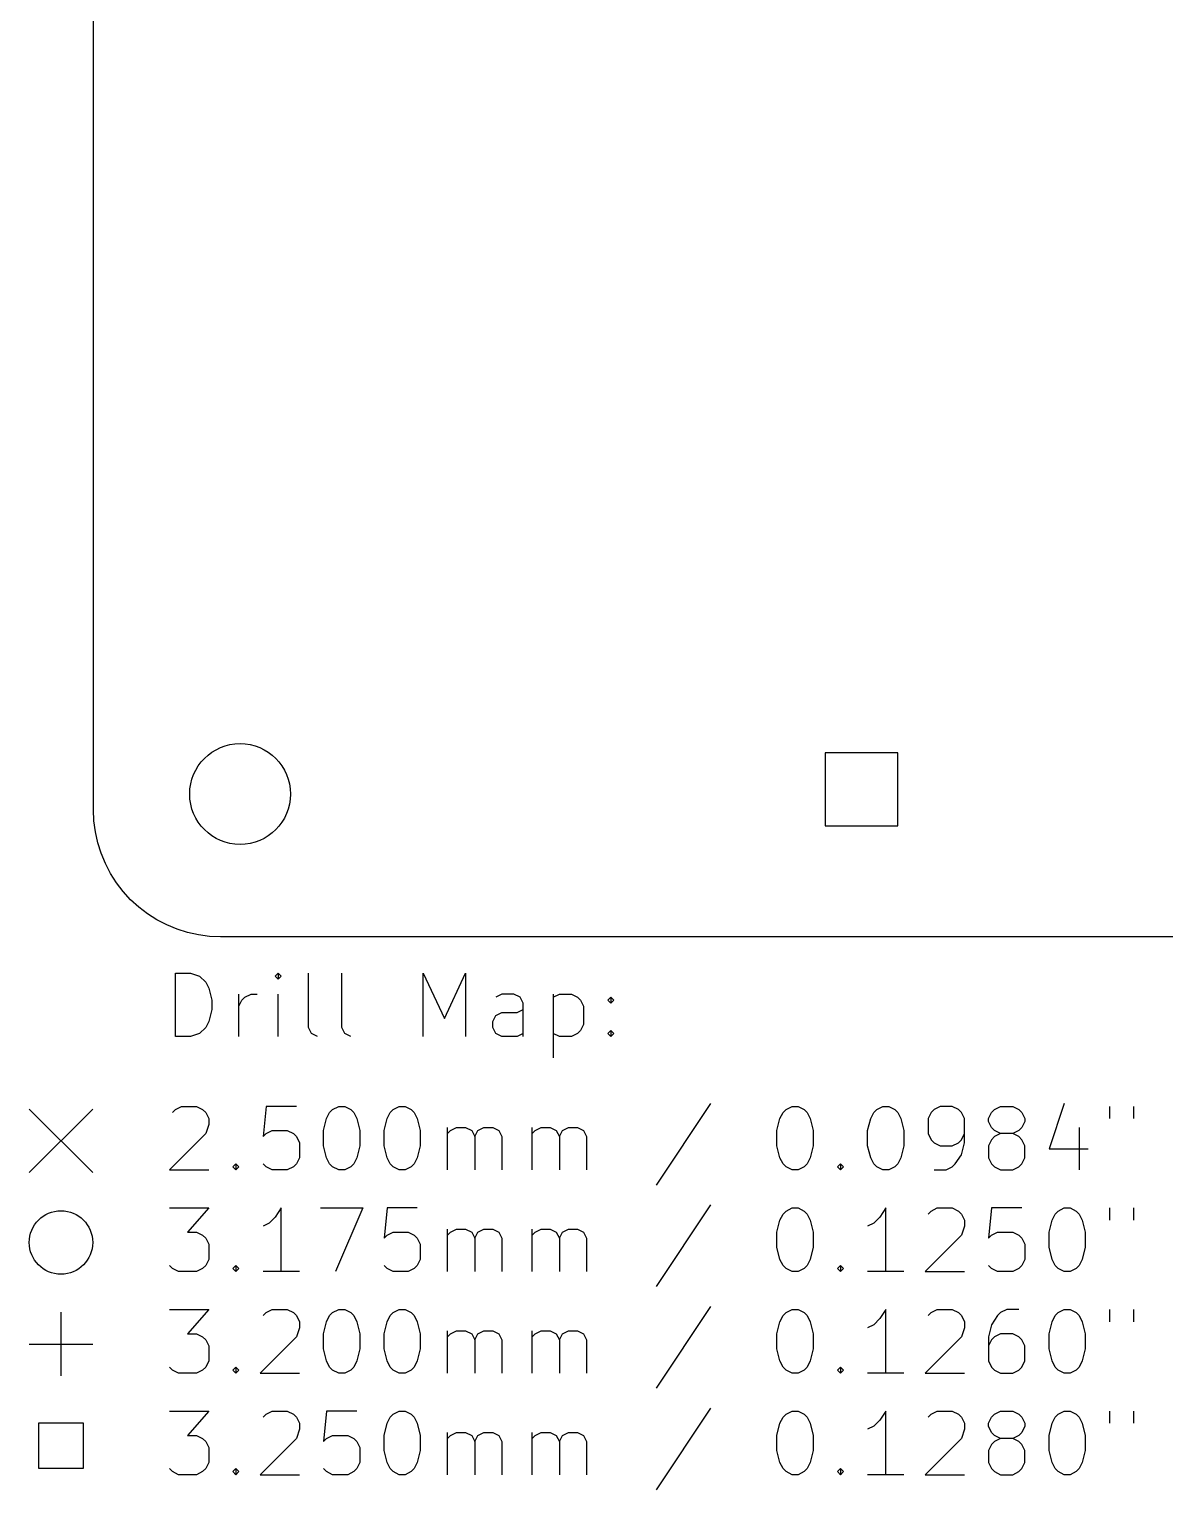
# Model space of a CAD drawing. Header units: millimetres. Extents: x -7 to 136, y -22 to 70.
# Drawn here: x -6.64 to 29.14, y -21.92 to 24.09 of the extents above; entities that cross this region are included whole.
import ezdxf

# ---------------------------------------------------------------- set-up
doc = ezdxf.new("R2010")
doc.units = ezdxf.units.MM
doc.layers.add('BLACK', color=250, linetype='CONTINUOUS')

msp = doc.modelspace()

# ---------------------------------------------------------------- linework, layer by layer
at = {"layer": 'BLACK', "linetype": 'CONTINUOUS'}
for p, q in [((-4.619139, -0.5), (-4.619139, 66.384186)), ((20.72906, 1.29906), (18.43094, 1.29906)), ((18.43094, 1.29906), (18.43094, -0.99906)), ((20.72906, -0.99906), (20.72906, 1.29906)), ((-4.6191, -0.5), (-4.619139, -0.5)), ((-4.603879, -0.848623), (-4.6191, -0.5)), ((-4.558331, -1.194593), (-4.603879, -0.848623)), ((-4.482803, -1.535276), (-4.558331, -1.194593)), ((18.43094, -0.99906), (20.72906, -0.99906)), ((-4.37787, -1.868081), (-4.482803, -1.535276)), ((-4.244331, -2.190473), (-4.37787, -1.868081)), ((-4.083202, -2.5), (-4.244331, -2.190473)), ((-3.895708, -2.794306), (-4.083202, -2.5)), ((-3.683278, -3.07115), (-3.895708, -2.794306)), ((-3.447527, -3.328427), (-3.683278, -3.07115)), ((-3.19025, -3.564178), (-3.447527, -3.328427)), ((-2.913406, -3.776608), (-3.19025, -3.564178)), ((-2.6191, -3.964102), (-2.913406, -3.776608)), ((-2.309573, -4.125231), (-2.6191, -3.964102)), ((-1.987181, -4.25877), (-2.309573, -4.125231)), ((-1.654376, -4.363703), (-1.987181, -4.25877)), ((-1.313693, -4.439231), (-1.654376, -4.363703)), ((-0.967723, -4.484779), (-1.313693, -4.439231)), ((-0.619139, -4.5), (-0.967723, -4.484779)), ((132.1, -4.5), (-0.619139, -4.5)), ((-2.036371, -7.639838), (-2.036371, -5.639838)), ((-2.036371, -5.639838), (-1.560181, -5.639838)), ((-1.560181, -5.639838), (-1.274466, -5.735076)), ((-1.274466, -5.735076), (-1.08399, -5.925552)), ((-1.08399, -5.925552), (-0.988752, -6.116028)), ((1.201724, -5.639838), (1.106486, -5.735076)), ((1.106486, -5.735076), (1.201724, -5.830314)), ((1.296962, -5.735076), (1.201724, -5.639838)), ((1.201724, -5.639838), (1.201724, -5.830314)), ((1.201724, -5.830314), (1.296962, -5.735076)), ((2.154105, -7.354123), (2.154105, -5.639838)), ((3.201724, -7.354123), (3.201724, -5.639838)), ((5.773153, -7.639838), (5.773153, -5.639838)), ((5.773153, -5.639838), (6.43982, -7.068409)), ((6.43982, -7.068409), (7.106486, -5.639838)), ((7.106486, -5.639838), (7.106486, -7.639838)), ((-0.988752, -6.116028), (-0.893514, -6.49698)), ((-0.036371, -7.639838), (-0.036371, -6.306504)), ((0.058867, -6.49698), (0.154105, -6.401742)), ((0.154105, -6.401742), (0.344581, -6.306504)), ((0.344581, -6.306504), (0.535058, -6.306504)), ((1.201724, -7.639838), (1.201724, -6.306504)), ((8.249343, -6.306504), (8.058867, -6.401742)), ((8.630296, -6.306504), (8.249343, -6.306504)), ((8.820772, -6.401742), (8.630296, -6.306504)), ((8.91601, -6.592219), (8.820772, -6.401742)), ((9.868391, -6.306504), (9.868391, -8.306504)), ((9.868391, -6.401742), (10.058867, -6.306504)), ((10.058867, -6.306504), (10.43982, -6.306504)), ((10.43982, -6.306504), (10.630296, -6.401742)), ((10.630296, -6.401742), (10.725534, -6.49698)), ((11.582677, -6.49698), (11.677915, -6.401742)), ((11.677915, -6.401742), (11.773153, -6.49698)), ((11.677915, -6.401742), (11.677915, -6.592219)), ((-0.893514, -6.782695), (-0.988752, -7.163647)), ((-0.893514, -6.49698), (-0.893514, -6.782695)), ((-0.036371, -6.687457), (0.058867, -6.49698)), ((8.058867, -6.973171), (8.249343, -6.877933)), ((8.249343, -6.877933), (8.725534, -6.877933)), ((8.725534, -6.877933), (8.91601, -6.782695)), ((8.91601, -7.639838), (8.91601, -6.592219)), ((10.725534, -6.49698), (10.820772, -6.687457)), ((10.820772, -6.687457), (10.820772, -7.258885)), ((11.677915, -6.592219), (11.582677, -6.49698)), ((11.773153, -6.49698), (11.677915, -6.592219)), ((-1.08399, -7.354123), (-1.274466, -7.5446)), ((-0.988752, -7.163647), (-1.08399, -7.354123)), ((2.249343, -7.5446), (2.154105, -7.354123)), ((3.296962, -7.5446), (3.201724, -7.354123)), ((7.963629, -7.163647), (8.058867, -6.973171)), ((7.963629, -7.354123), (7.963629, -7.163647)), ((8.058867, -7.5446), (7.963629, -7.354123)), ((10.820772, -7.258885), (10.725534, -7.449361)), ((-1.560181, -7.639838), (-2.036371, -7.639838)), ((-1.274466, -7.5446), (-1.560181, -7.639838)), ((2.439819, -7.639838), (2.249343, -7.5446)), ((3.487438, -7.639838), (3.296962, -7.5446)), ((8.249343, -7.639838), (8.058867, -7.5446)), ((8.725534, -7.639838), (8.249343, -7.639838)), ((8.91601, -7.5446), (8.725534, -7.639838)), ((10.058867, -7.639838), (9.868391, -7.5446)), ((10.43982, -7.639838), (10.058867, -7.639838)), ((10.630296, -7.5446), (10.43982, -7.639838)), ((10.725534, -7.449361), (10.630296, -7.5446)), ((11.582677, -7.5446), (11.677915, -7.449361)), ((11.677915, -7.639838), (11.582677, -7.5446)), ((11.677915, -7.449361), (11.773153, -7.5446)), ((11.677915, -7.449361), (11.677915, -7.639838)), ((11.773153, -7.5446), (11.677915, -7.639838)), ((-6.644139, -9.925), (-4.644139, -11.925)), ((-4.644139, -9.925), (-6.644139, -11.925)), ((-2.131609, -10.030314), (-2.036371, -9.935076)), ((-2.036371, -9.935076), (-1.845895, -9.839838)), ((-1.845895, -9.839838), (-1.369704, -9.839838)), ((-1.369704, -9.839838), (-1.179228, -9.935076)), ((-1.179228, -9.935076), (-1.08399, -10.030314)), ((-1.08399, -10.030314), (-0.988752, -10.22079)), ((0.820772, -9.839838), (0.725534, -10.792219)), ((1.773153, -9.839838), (0.820772, -9.839838)), ((2.725534, -10.22079), (2.820772, -10.030314)), ((2.820772, -10.030314), (2.91601, -9.935076)), ((2.91601, -9.935076), (3.106486, -9.839838)), ((3.106486, -9.839838), (3.296963, -9.839838)), ((3.296963, -9.839838), (3.487439, -9.935076)), ((3.487439, -9.935076), (3.582677, -10.030314)), ((3.582677, -10.030314), (3.677915, -10.22079)), ((4.630296, -10.22079), (4.725534, -10.030314)), ((4.725534, -10.030314), (4.820772, -9.935076)), ((4.820772, -9.935076), (5.011248, -9.839838)), ((5.011248, -9.839838), (5.201725, -9.839838)), ((5.201725, -9.839838), (5.392201, -9.935076)), ((5.392201, -9.935076), (5.487439, -10.030314)), ((5.487439, -10.030314), (5.582677, -10.22079)), ((14.820773, -9.7446), (13.106488, -12.316028)), ((17.01125, -10.22079), (17.106488, -10.030314)), ((17.106488, -10.030314), (17.201726, -9.935076)), ((17.201726, -9.935076), (17.392202, -9.839838)), ((17.392202, -9.839838), (17.582679, -9.839838)), ((17.582679, -9.839838), (17.773155, -9.935076)), ((17.773155, -9.935076), (17.868393, -10.030314)), ((17.868393, -10.030314), (17.963631, -10.22079)), ((19.868393, -10.22079), (19.963631, -10.030314)), ((19.963631, -10.030314), (20.058869, -9.935076)), ((20.058869, -9.935076), (20.249345, -9.839838)), ((20.249345, -9.839838), (20.439822, -9.839838)), ((20.439822, -9.839838), (20.630298, -9.935076)), ((20.630298, -9.935076), (20.725536, -10.030314)), ((20.725536, -10.030314), (20.820774, -10.22079)), ((21.773155, -10.030314), (21.677917, -10.22079)), ((21.868393, -9.935076), (21.773155, -10.030314)), ((22.058869, -9.839838), (21.868393, -9.935076)), ((22.439822, -9.839838), (22.058869, -9.839838)), ((22.630298, -9.935076), (22.439822, -9.839838)), ((22.725536, -10.030314), (22.630298, -9.935076)), ((22.820774, -10.22079), (22.725536, -10.030314)), ((23.582679, -10.22079), (23.677917, -10.030314)), ((23.677917, -10.030314), (23.773155, -9.935076)), ((23.773155, -9.935076), (23.963631, -9.839838)), ((23.963631, -9.839838), (24.344584, -9.839838)), ((24.344584, -9.839838), (24.53506, -9.935076)), ((24.53506, -9.935076), (24.630298, -10.030314)), ((24.630298, -10.030314), (24.725536, -10.22079)), ((25.963631, -9.7446), (25.487441, -11.173171)), ((27.392203, -9.839838), (27.392203, -10.22079)), ((28.154108, -9.839838), (28.154108, -10.22079)), ((-0.988752, -10.411266), (-1.08399, -10.69698)), ((-0.988752, -10.22079), (-0.988752, -10.411266)), ((2.630296, -10.601742), (2.725534, -10.22079)), ((3.677915, -10.22079), (3.773153, -10.601742)), ((4.535058, -10.601742), (4.630296, -10.22079)), ((5.582677, -10.22079), (5.677915, -10.601742)), ((6.535058, -11.839838), (6.535058, -10.506504)), ((6.630296, -10.601742), (6.820772, -10.506504)), ((6.820772, -10.506504), (7.106487, -10.506504)), ((7.106487, -10.506504), (7.296963, -10.601742)), ((7.487439, -10.601742), (7.677915, -10.506504)), ((7.677915, -10.506504), (7.963629, -10.506504)), ((7.963629, -10.506504), (8.154106, -10.601742)), ((9.201725, -11.839838), (9.201725, -10.506504)), ((9.296963, -10.601742), (9.487439, -10.506504)), ((9.487439, -10.506504), (9.773154, -10.506504)), ((9.773154, -10.506504), (9.96363, -10.601742)), ((10.154106, -10.601742), (10.344582, -10.506504)), ((10.344582, -10.506504), (10.630296, -10.506504)), ((10.630296, -10.506504), (10.820773, -10.601742)), ((16.916012, -10.601742), (17.01125, -10.22079)), ((17.963631, -10.22079), (18.058869, -10.601742)), ((19.773155, -10.601742), (19.868393, -10.22079)), ((20.820774, -10.22079), (20.916012, -10.601742)), ((21.677917, -10.22079), (21.677917, -10.69698)), ((22.820774, -10.982695), (22.820774, -10.22079)), ((23.582679, -10.316028), (23.582679, -10.22079)), ((23.677917, -10.506504), (23.582679, -10.316028)), ((23.773155, -10.601742), (23.677917, -10.506504)), ((24.630298, -10.506504), (24.53506, -10.601742)), ((24.725536, -10.316028), (24.630298, -10.506504)), ((24.725536, -10.22079), (24.725536, -10.316028)), ((26.439822, -10.506504), (26.439822, -11.839838)), ((-1.08399, -10.69698), (-2.226847, -11.839838)), ((0.725534, -10.792219), (0.820772, -10.69698)), ((0.820772, -10.69698), (1.011248, -10.601742)), ((1.011248, -10.601742), (1.487439, -10.601742)), ((1.487439, -10.601742), (1.677915, -10.69698)), ((1.677915, -10.69698), (1.773153, -10.792219)), ((1.773153, -10.792219), (1.868391, -10.982695)), ((1.868391, -10.982695), (1.868391, -11.458885)), ((2.630296, -11.077933), (2.630296, -10.601742)), ((3.773153, -10.601742), (3.773153, -11.077933)), ((4.535058, -11.077933), (4.535058, -10.601742)), ((5.677915, -10.601742), (5.677915, -11.077933)), ((6.535058, -10.69698), (6.630296, -10.601742)), ((7.296963, -10.601742), (7.392201, -10.792219)), ((7.392201, -10.792219), (7.487439, -10.601742)), ((7.392201, -10.792219), (7.392201, -11.839838)), ((8.154106, -10.601742), (8.249344, -10.792219)), ((8.249344, -10.792219), (8.249344, -11.839838)), ((9.201725, -10.69698), (9.296963, -10.601742)), ((9.96363, -10.601742), (10.058868, -10.792219)), ((10.058868, -10.792219), (10.154106, -10.601742)), ((10.058868, -10.792219), (10.058868, -11.839838)), ((10.820773, -10.601742), (10.916011, -10.792219)), ((10.916011, -10.792219), (10.916011, -11.839838)), ((16.916012, -11.077933), (16.916012, -10.601742)), ((18.058869, -10.601742), (18.058869, -11.077933)), ((19.773155, -11.077933), (19.773155, -10.601742)), ((20.916012, -10.601742), (20.916012, -11.077933)), ((21.677917, -10.69698), (21.773155, -10.887457)), ((21.773155, -10.887457), (21.868393, -10.982695)), ((21.868393, -10.982695), (22.058869, -11.077933)), ((22.439822, -11.077933), (22.630298, -10.982695)), ((22.630298, -10.982695), (22.725536, -10.887457)), ((22.725536, -10.887457), (22.820774, -10.69698)), ((22.725536, -11.363647), (22.820774, -10.982695)), ((23.677917, -10.887457), (23.582679, -11.077933)), ((23.773155, -10.792219), (23.677917, -10.887457)), ((23.963631, -10.69698), (23.773155, -10.601742)), ((23.963631, -10.69698), (23.773155, -10.792219)), ((24.344584, -10.69698), (23.963631, -10.69698)), ((24.53506, -10.601742), (24.344584, -10.69698)), ((24.53506, -10.792219), (24.344584, -10.69698)), ((24.630298, -10.887457), (24.53506, -10.792219)), ((24.725536, -11.077933), (24.630298, -10.887457)), ((1.868391, -11.458885), (1.773153, -11.649361)), ((2.725534, -11.458885), (2.630296, -11.077933)), ((2.820772, -11.649361), (2.725534, -11.458885)), ((3.677915, -11.458885), (3.582677, -11.649361)), ((3.773153, -11.077933), (3.677915, -11.458885)), ((4.630296, -11.458885), (4.535058, -11.077933)), ((4.725534, -11.649361), (4.630296, -11.458885)), ((5.582677, -11.458885), (5.487439, -11.649361)), ((5.677915, -11.077933), (5.582677, -11.458885)), ((17.01125, -11.458885), (16.916012, -11.077933)), ((17.106488, -11.649361), (17.01125, -11.458885)), ((17.963631, -11.458885), (17.868393, -11.649361)), ((18.058869, -11.077933), (17.963631, -11.458885)), ((19.868393, -11.458885), (19.773155, -11.077933)), ((19.963631, -11.649361), (19.868393, -11.458885)), ((20.820774, -11.458885), (20.725536, -11.649361)), ((20.916012, -11.077933), (20.820774, -11.458885)), ((22.058869, -11.077933), (22.439822, -11.077933)), ((22.53506, -11.649361), (22.725536, -11.363647)), ((23.582679, -11.077933), (23.582679, -11.458885)), ((23.582679, -11.458885), (23.677917, -11.649361)), ((24.630298, -11.649361), (24.725536, -11.458885)), ((24.725536, -11.458885), (24.725536, -11.077933)), ((25.487441, -11.173171), (26.725536, -11.173171)), ((-2.226847, -11.839838), (-0.988752, -11.839838)), ((-0.226847, -11.7446), (-0.131609, -11.649361)), ((-0.131609, -11.839838), (-0.226847, -11.7446)), ((-0.131609, -11.649361), (-0.036371, -11.7446)), ((-0.131609, -11.649361), (-0.131609, -11.839838)), ((-0.036371, -11.7446), (-0.131609, -11.839838)), ((0.820772, -11.7446), (0.725534, -11.649361)), ((1.011248, -11.839838), (0.820772, -11.7446)), ((1.487439, -11.839838), (1.011248, -11.839838)), ((1.677915, -11.7446), (1.487439, -11.839838)), ((1.773153, -11.649361), (1.677915, -11.7446)), ((2.91601, -11.7446), (2.820772, -11.649361)), ((3.106486, -11.839838), (2.91601, -11.7446)), ((3.296963, -11.839838), (3.106486, -11.839838)), ((3.487439, -11.7446), (3.296963, -11.839838)), ((3.582677, -11.649361), (3.487439, -11.7446)), ((4.820772, -11.7446), (4.725534, -11.649361)), ((5.011248, -11.839838), (4.820772, -11.7446)), ((5.201725, -11.839838), (5.011248, -11.839838)), ((5.392201, -11.7446), (5.201725, -11.839838)), ((5.487439, -11.649361), (5.392201, -11.7446)), ((17.201726, -11.7446), (17.106488, -11.649361)), ((17.392202, -11.839838), (17.201726, -11.7446)), ((17.582679, -11.839838), (17.392202, -11.839838)), ((17.773155, -11.7446), (17.582679, -11.839838)), ((17.868393, -11.649361), (17.773155, -11.7446)), ((18.820774, -11.7446), (18.916012, -11.649361)), ((18.916012, -11.839838), (18.820774, -11.7446)), ((18.916012, -11.649361), (19.01125, -11.7446)), ((18.916012, -11.649361), (18.916012, -11.839838)), ((19.01125, -11.7446), (18.916012, -11.839838)), ((20.058869, -11.7446), (19.963631, -11.649361)), ((20.249345, -11.839838), (20.058869, -11.7446)), ((20.439822, -11.839838), (20.249345, -11.839838)), ((20.630298, -11.7446), (20.439822, -11.839838)), ((20.725536, -11.649361), (20.630298, -11.7446)), ((21.868393, -11.839838), (22.249345, -11.839838)), ((22.249345, -11.839838), (22.439822, -11.7446)), ((22.439822, -11.7446), (22.53506, -11.649361)), ((23.677917, -11.649361), (23.773155, -11.7446)), ((23.773155, -11.7446), (23.963631, -11.839838)), ((23.963631, -11.839838), (24.344584, -11.839838)), ((24.344584, -11.839838), (24.53506, -11.7446)), ((24.53506, -11.7446), (24.630298, -11.649361)), ((-2.226847, -13.039838), (-0.988752, -13.039838)), ((-0.988752, -13.039838), (-1.655419, -13.801742)), ((1.106486, -13.325552), (0.91601, -13.516028)), ((1.296962, -13.039838), (1.106486, -13.325552)), ((1.296962, -15.039838), (1.296962, -13.039838)), ((2.535058, -13.039838), (3.868391, -13.039838)), ((3.868391, -13.039838), (3.011248, -15.039838)), ((4.630296, -13.039838), (4.535058, -13.992219)), ((5.582677, -13.039838), (4.630296, -13.039838)), ((14.820773, -12.9446), (13.106488, -15.516028)), ((17.01125, -13.42079), (17.106488, -13.230314)), ((17.106488, -13.230314), (17.201726, -13.135076)), ((17.201726, -13.135076), (17.392202, -13.039838)), ((17.392202, -13.039838), (17.582679, -13.039838)), ((17.582679, -13.039838), (17.773155, -13.135076)), ((17.773155, -13.135076), (17.868393, -13.230314)), ((17.868393, -13.230314), (17.963631, -13.42079)), ((20.154107, -13.325552), (19.963631, -13.516028)), ((20.344583, -13.039838), (20.154107, -13.325552)), ((20.344583, -15.039838), (20.344583, -13.039838)), ((21.677917, -13.230314), (21.773155, -13.135076)), ((21.773155, -13.135076), (21.963631, -13.039838)), ((21.963631, -13.039838), (22.439822, -13.039838)), ((22.439822, -13.039838), (22.630298, -13.135076)), ((22.630298, -13.135076), (22.725536, -13.230314)), ((22.725536, -13.230314), (22.820774, -13.42079)), ((23.677917, -13.039838), (23.582679, -13.992219)), ((24.630298, -13.039838), (23.677917, -13.039838)), ((25.582679, -13.42079), (25.677917, -13.230314)), ((25.677917, -13.230314), (25.773155, -13.135076)), ((25.773155, -13.135076), (25.963631, -13.039838)), ((25.963631, -13.039838), (26.154108, -13.039838)), ((26.154108, -13.039838), (26.344584, -13.135076)), ((26.344584, -13.135076), (26.439822, -13.230314)), ((26.439822, -13.230314), (26.53506, -13.42079)), ((27.392203, -13.039838), (27.392203, -13.42079)), ((28.154108, -13.039838), (28.154108, -13.42079)), ((-1.655419, -13.801742), (-1.369704, -13.801742)), ((-1.369704, -13.801742), (-1.179228, -13.89698)), ((0.91601, -13.516028), (0.725534, -13.611266)), ((4.630296, -13.89698), (4.820772, -13.801742)), ((4.820772, -13.801742), (5.296963, -13.801742)), ((5.296963, -13.801742), (5.487439, -13.89698)), ((6.535058, -15.039838), (6.535058, -13.706504)), ((6.535058, -13.89698), (6.630296, -13.801742)), ((6.630296, -13.801742), (6.820772, -13.706504)), ((6.820772, -13.706504), (7.106487, -13.706504)), ((7.106487, -13.706504), (7.296963, -13.801742)), ((7.296963, -13.801742), (7.392201, -13.992219)), ((7.392201, -13.992219), (7.487439, -13.801742)), ((7.487439, -13.801742), (7.677915, -13.706504)), ((7.677915, -13.706504), (7.963629, -13.706504)), ((7.963629, -13.706504), (8.154106, -13.801742)), ((8.154106, -13.801742), (8.249344, -13.992219)), ((9.201725, -15.039838), (9.201725, -13.706504)), ((9.201725, -13.89698), (9.296963, -13.801742)), ((9.296963, -13.801742), (9.487439, -13.706504)), ((9.487439, -13.706504), (9.773154, -13.706504)), ((9.773154, -13.706504), (9.96363, -13.801742)), ((9.96363, -13.801742), (10.058868, -13.992219)), ((10.058868, -13.992219), (10.154106, -13.801742)), ((10.154106, -13.801742), (10.344582, -13.706504)), ((10.344582, -13.706504), (10.630296, -13.706504)), ((10.630296, -13.706504), (10.820773, -13.801742)), ((10.820773, -13.801742), (10.916011, -13.992219)), ((16.916012, -13.801742), (17.01125, -13.42079)), ((16.916012, -14.277933), (16.916012, -13.801742)), ((17.963631, -13.42079), (18.058869, -13.801742)), ((18.058869, -13.801742), (18.058869, -14.277933)), ((19.963631, -13.516028), (19.773155, -13.611266)), ((22.820774, -13.611266), (22.725536, -13.89698)), ((22.820774, -13.42079), (22.820774, -13.611266)), ((23.677917, -13.89698), (23.868393, -13.801742)), ((23.868393, -13.801742), (24.344584, -13.801742)), ((24.344584, -13.801742), (24.53506, -13.89698)), ((25.487441, -13.801742), (25.582679, -13.42079)), ((25.487441, -14.277933), (25.487441, -13.801742)), ((26.53506, -13.42079), (26.630298, -13.801742)), ((26.630298, -13.801742), (26.630298, -14.277933)), ((-1.179228, -13.89698), (-1.08399, -13.992219)), ((-1.08399, -13.992219), (-0.988752, -14.182695)), ((-0.988752, -14.182695), (-0.988752, -14.658885)), ((4.535058, -13.992219), (4.630296, -13.89698)), ((5.487439, -13.89698), (5.582677, -13.992219)), ((5.582677, -13.992219), (5.677915, -14.182695)), ((5.677915, -14.182695), (5.677915, -14.658885)), ((7.392201, -13.992219), (7.392201, -15.039838)), ((8.249344, -13.992219), (8.249344, -15.039838)), ((10.058868, -13.992219), (10.058868, -15.039838)), ((10.916011, -13.992219), (10.916011, -15.039838)), ((22.725536, -13.89698), (21.582679, -15.039838)), ((23.582679, -13.992219), (23.677917, -13.89698)), ((24.53506, -13.89698), (24.630298, -13.992219)), ((24.630298, -13.992219), (24.725536, -14.182695)), ((24.725536, -14.182695), (24.725536, -14.658885)), ((-0.988752, -14.658885), (-1.08399, -14.849361)), ((5.677915, -14.658885), (5.582677, -14.849361)), ((17.01125, -14.658885), (16.916012, -14.277933)), ((17.106488, -14.849361), (17.01125, -14.658885)), ((17.963631, -14.658885), (17.868393, -14.849361)), ((18.058869, -14.277933), (17.963631, -14.658885)), ((24.725536, -14.658885), (24.630298, -14.849361)), ((25.582679, -14.658885), (25.487441, -14.277933)), ((25.677917, -14.849361), (25.582679, -14.658885)), ((26.53506, -14.658885), (26.439822, -14.849361)), ((26.630298, -14.277933), (26.53506, -14.658885)), ((-2.131609, -14.9446), (-2.226847, -14.849361)), ((-1.941133, -15.039838), (-2.131609, -14.9446)), ((-1.369704, -15.039838), (-1.941133, -15.039838)), ((-1.179228, -14.9446), (-1.369704, -15.039838)), ((-1.08399, -14.849361), (-1.179228, -14.9446)), ((-0.226847, -14.9446), (-0.131609, -14.849361)), ((-0.131609, -15.039838), (-0.226847, -14.9446)), ((-0.131609, -14.849361), (-0.036371, -14.9446)), ((-0.131609, -14.849361), (-0.131609, -15.039838)), ((-0.036371, -14.9446), (-0.131609, -15.039838)), ((1.868391, -15.039838), (0.725534, -15.039838)), ((4.630296, -14.9446), (4.535058, -14.849361)), ((4.820772, -15.039838), (4.630296, -14.9446)), ((5.296963, -15.039838), (4.820772, -15.039838)), ((5.487439, -14.9446), (5.296963, -15.039838)), ((5.582677, -14.849361), (5.487439, -14.9446)), ((17.201726, -14.9446), (17.106488, -14.849361)), ((17.392202, -15.039838), (17.201726, -14.9446)), ((17.582679, -15.039838), (17.392202, -15.039838)), ((17.773155, -14.9446), (17.582679, -15.039838)), ((17.868393, -14.849361), (17.773155, -14.9446)), ((18.820774, -14.9446), (18.916012, -14.849361)), ((18.916012, -15.039838), (18.820774, -14.9446)), ((18.916012, -14.849361), (19.01125, -14.9446)), ((18.916012, -14.849361), (18.916012, -15.039838)), ((19.01125, -14.9446), (18.916012, -15.039838)), ((20.916012, -15.039838), (19.773155, -15.039838)), ((21.582679, -15.039838), (22.820774, -15.039838)), ((23.677917, -14.9446), (23.582679, -14.849361)), ((23.868393, -15.039838), (23.677917, -14.9446)), ((24.344584, -15.039838), (23.868393, -15.039838)), ((24.53506, -14.9446), (24.344584, -15.039838)), ((24.630298, -14.849361), (24.53506, -14.9446)), ((25.773155, -14.9446), (25.677917, -14.849361)), ((25.963631, -15.039838), (25.773155, -14.9446)), ((26.154108, -15.039838), (25.963631, -15.039838)), ((26.344584, -14.9446), (26.154108, -15.039838)), ((26.439822, -14.849361), (26.344584, -14.9446)), ((-5.644139, -16.325), (-5.644139, -18.325)), ((-2.226847, -16.239838), (-0.988752, -16.239838)), ((-0.988752, -16.239838), (-1.655419, -17.001742)), ((0.725534, -16.430314), (0.820772, -16.335076)), ((0.820772, -16.335076), (1.011248, -16.239838)), ((1.011248, -16.239838), (1.487439, -16.239838)), ((1.487439, -16.239838), (1.677915, -16.335076)), ((1.677915, -16.335076), (1.773153, -16.430314)), ((1.773153, -16.430314), (1.868391, -16.62079)), ((2.725534, -16.62079), (2.820772, -16.430314)), ((2.820772, -16.430314), (2.91601, -16.335076)), ((2.91601, -16.335076), (3.106486, -16.239838)), ((3.106486, -16.239838), (3.296963, -16.239838)), ((3.296963, -16.239838), (3.487439, -16.335076)), ((3.487439, -16.335076), (3.582677, -16.430314)), ((3.582677, -16.430314), (3.677915, -16.62079)), ((4.630296, -16.62079), (4.725534, -16.430314)), ((4.725534, -16.430314), (4.820772, -16.335076)), ((4.820772, -16.335076), (5.011248, -16.239838)), ((5.011248, -16.239838), (5.201725, -16.239838)), ((5.201725, -16.239838), (5.392201, -16.335076)), ((5.392201, -16.335076), (5.487439, -16.430314)), ((5.487439, -16.430314), (5.582677, -16.62079)), ((14.820773, -16.1446), (13.106488, -18.716028)), ((17.01125, -16.62079), (17.106488, -16.430314)), ((17.106488, -16.430314), (17.201726, -16.335076)), ((17.201726, -16.335076), (17.392202, -16.239838)), ((17.392202, -16.239838), (17.582679, -16.239838)), ((17.582679, -16.239838), (17.773155, -16.335076)), ((17.773155, -16.335076), (17.868393, -16.430314)), ((17.868393, -16.430314), (17.963631, -16.62079)), ((20.154107, -16.525552), (19.963631, -16.716028)), ((20.344583, -16.239838), (20.154107, -16.525552)), ((20.344583, -18.239838), (20.344583, -16.239838)), ((21.677917, -16.430314), (21.773155, -16.335076)), ((21.773155, -16.335076), (21.963631, -16.239838)), ((21.963631, -16.239838), (22.439822, -16.239838)), ((22.439822, -16.239838), (22.630298, -16.335076)), ((22.630298, -16.335076), (22.725536, -16.430314)), ((22.725536, -16.430314), (22.820774, -16.62079)), ((23.868393, -16.430314), (23.677917, -16.716028)), ((23.963631, -16.335076), (23.868393, -16.430314)), ((24.154107, -16.239838), (23.963631, -16.335076)), ((24.53506, -16.239838), (24.154107, -16.239838)), ((25.582679, -16.62079), (25.677917, -16.430314)), ((25.677917, -16.430314), (25.773155, -16.335076)), ((25.773155, -16.335076), (25.963631, -16.239838)), ((25.963631, -16.239838), (26.154108, -16.239838)), ((26.154108, -16.239838), (26.344584, -16.335076)), ((26.344584, -16.335076), (26.439822, -16.430314)), ((26.439822, -16.430314), (26.53506, -16.62079)), ((27.392203, -16.239838), (27.392203, -16.62079)), ((28.154108, -16.239838), (28.154108, -16.62079)), ((-1.655419, -17.001742), (-1.369704, -17.001742)), ((-1.369704, -17.001742), (-1.179228, -17.09698)), ((1.868391, -16.811266), (1.773153, -17.09698)), ((1.868391, -16.62079), (1.868391, -16.811266)), ((2.630296, -17.001742), (2.725534, -16.62079)), ((2.630296, -17.477933), (2.630296, -17.001742)), ((3.677915, -16.62079), (3.773153, -17.001742)), ((3.773153, -17.001742), (3.773153, -17.477933)), ((4.535058, -17.001742), (4.630296, -16.62079)), ((4.535058, -17.477933), (4.535058, -17.001742)), ((5.582677, -16.62079), (5.677915, -17.001742)), ((5.677915, -17.001742), (5.677915, -17.477933)), ((6.535058, -18.239838), (6.535058, -16.906504)), ((6.535058, -17.09698), (6.630296, -17.001742)), ((6.630296, -17.001742), (6.820772, -16.906504)), ((6.820772, -16.906504), (7.106487, -16.906504)), ((7.106487, -16.906504), (7.296963, -17.001742)), ((7.296963, -17.001742), (7.392201, -17.192219)), ((7.392201, -17.192219), (7.487439, -17.001742)), ((7.487439, -17.001742), (7.677915, -16.906504)), ((7.677915, -16.906504), (7.963629, -16.906504)), ((7.963629, -16.906504), (8.154106, -17.001742)), ((8.154106, -17.001742), (8.249344, -17.192219)), ((9.201725, -18.239838), (9.201725, -16.906504)), ((9.201725, -17.09698), (9.296963, -17.001742)), ((9.296963, -17.001742), (9.487439, -16.906504)), ((9.487439, -16.906504), (9.773154, -16.906504)), ((9.773154, -16.906504), (9.96363, -17.001742)), ((9.96363, -17.001742), (10.058868, -17.192219)), ((10.058868, -17.192219), (10.154106, -17.001742)), ((10.154106, -17.001742), (10.344582, -16.906504)), ((10.344582, -16.906504), (10.630296, -16.906504)), ((10.630296, -16.906504), (10.820773, -17.001742)), ((10.820773, -17.001742), (10.916011, -17.192219)), ((16.916012, -17.001742), (17.01125, -16.62079)), ((16.916012, -17.477933), (16.916012, -17.001742)), ((17.963631, -16.62079), (18.058869, -17.001742)), ((18.058869, -17.001742), (18.058869, -17.477933)), ((19.963631, -16.716028), (19.773155, -16.811266)), ((22.820774, -16.811266), (22.725536, -17.09698)), ((22.820774, -16.62079), (22.820774, -16.811266)), ((23.677917, -16.716028), (23.582679, -17.09698)), ((23.963631, -17.001742), (23.773155, -17.09698)), ((24.344584, -17.001742), (23.963631, -17.001742)), ((24.53506, -17.09698), (24.344584, -17.001742)), ((25.487441, -17.001742), (25.582679, -16.62079)), ((25.487441, -17.477933), (25.487441, -17.001742)), ((26.53506, -16.62079), (26.630298, -17.001742)), ((26.630298, -17.001742), (26.630298, -17.477933)), ((-6.644139, -17.325), (-4.644139, -17.325)), ((-1.179228, -17.09698), (-1.08399, -17.192219)), ((-1.08399, -17.192219), (-0.988752, -17.382695)), ((-0.988752, -17.382695), (-0.988752, -17.858885)), ((1.773153, -17.09698), (0.630296, -18.239838)), ((2.725534, -17.858885), (2.630296, -17.477933)), ((3.773153, -17.477933), (3.677915, -17.858885)), ((4.630296, -17.858885), (4.535058, -17.477933)), ((5.677915, -17.477933), (5.582677, -17.858885)), ((7.392201, -17.192219), (7.392201, -18.239838)), ((8.249344, -17.192219), (8.249344, -18.239838)), ((10.058868, -17.192219), (10.058868, -18.239838)), ((10.916011, -17.192219), (10.916011, -18.239838)), ((17.01125, -17.858885), (16.916012, -17.477933)), ((18.058869, -17.477933), (17.963631, -17.858885)), ((22.725536, -17.09698), (21.582679, -18.239838)), ((23.582679, -17.09698), (23.582679, -17.858885)), ((23.677917, -17.192219), (23.582679, -17.382695)), ((23.773155, -17.09698), (23.677917, -17.192219)), ((24.630298, -17.192219), (24.53506, -17.09698)), ((24.725536, -17.382695), (24.630298, -17.192219)), ((24.725536, -17.858885), (24.725536, -17.382695)), ((25.582679, -17.858885), (25.487441, -17.477933)), ((26.630298, -17.477933), (26.53506, -17.858885)), ((-0.988752, -17.858885), (-1.08399, -18.049361)), ((2.820772, -18.049361), (2.725534, -17.858885)), ((3.677915, -17.858885), (3.582677, -18.049361)), ((4.725534, -18.049361), (4.630296, -17.858885)), ((5.582677, -17.858885), (5.487439, -18.049361)), ((17.106488, -18.049361), (17.01125, -17.858885)), ((17.963631, -17.858885), (17.868393, -18.049361)), ((23.582679, -17.858885), (23.677917, -18.049361)), ((24.630298, -18.049361), (24.725536, -17.858885)), ((25.677917, -18.049361), (25.582679, -17.858885)), ((26.53506, -17.858885), (26.439822, -18.049361)), ((-2.131609, -18.1446), (-2.226847, -18.049361)), ((-1.941133, -18.239838), (-2.131609, -18.1446)), ((-1.369704, -18.239838), (-1.941133, -18.239838)), ((-1.179228, -18.1446), (-1.369704, -18.239838)), ((-1.08399, -18.049361), (-1.179228, -18.1446)), ((-0.226847, -18.1446), (-0.131609, -18.049361)), ((-0.131609, -18.239838), (-0.226847, -18.1446)), ((-0.131609, -18.049361), (-0.036371, -18.1446)), ((-0.131609, -18.049361), (-0.131609, -18.239838)), ((-0.036371, -18.1446), (-0.131609, -18.239838)), ((0.630296, -18.239838), (1.868391, -18.239838)), ((2.91601, -18.1446), (2.820772, -18.049361)), ((3.106486, -18.239838), (2.91601, -18.1446)), ((3.296963, -18.239838), (3.106486, -18.239838)), ((3.487439, -18.1446), (3.296963, -18.239838)), ((3.582677, -18.049361), (3.487439, -18.1446)), ((4.820772, -18.1446), (4.725534, -18.049361)), ((5.011248, -18.239838), (4.820772, -18.1446)), ((5.201725, -18.239838), (5.011248, -18.239838)), ((5.392201, -18.1446), (5.201725, -18.239838)), ((5.487439, -18.049361), (5.392201, -18.1446)), ((17.201726, -18.1446), (17.106488, -18.049361)), ((17.392202, -18.239838), (17.201726, -18.1446)), ((17.582679, -18.239838), (17.392202, -18.239838)), ((17.773155, -18.1446), (17.582679, -18.239838)), ((17.868393, -18.049361), (17.773155, -18.1446)), ((18.820774, -18.1446), (18.916012, -18.049361)), ((18.916012, -18.239838), (18.820774, -18.1446)), ((18.916012, -18.049361), (19.01125, -18.1446)), ((18.916012, -18.049361), (18.916012, -18.239838)), ((19.01125, -18.1446), (18.916012, -18.239838)), ((20.916012, -18.239838), (19.773155, -18.239838)), ((21.582679, -18.239838), (22.820774, -18.239838)), ((23.677917, -18.049361), (23.773155, -18.1446)), ((23.773155, -18.1446), (23.963631, -18.239838)), ((23.963631, -18.239838), (24.344584, -18.239838)), ((24.344584, -18.239838), (24.53506, -18.1446)), ((24.53506, -18.1446), (24.630298, -18.049361)), ((25.773155, -18.1446), (25.677917, -18.049361)), ((25.963631, -18.239838), (25.773155, -18.1446)), ((26.154108, -18.239838), (25.963631, -18.239838)), ((26.344584, -18.1446), (26.154108, -18.239838)), ((26.439822, -18.049361), (26.344584, -18.1446)), ((-2.226847, -19.439838), (-0.988752, -19.439838)), ((-0.988752, -19.439838), (-1.655419, -20.201742)), ((0.725534, -19.630314), (0.820772, -19.535076)), ((0.820772, -19.535076), (1.011248, -19.439838)), ((1.011248, -19.439838), (1.487439, -19.439838)), ((1.487439, -19.439838), (1.677915, -19.535076)), ((1.677915, -19.535076), (1.773153, -19.630314)), ((1.773153, -19.630314), (1.868391, -19.82079)), ((2.725534, -19.439838), (2.630296, -20.392219)), ((3.677915, -19.439838), (2.725534, -19.439838)), ((4.630296, -19.82079), (4.725534, -19.630314)), ((4.725534, -19.630314), (4.820772, -19.535076)), ((4.820772, -19.535076), (5.011248, -19.439838)), ((5.011248, -19.439838), (5.201725, -19.439838)), ((5.201725, -19.439838), (5.392201, -19.535076)), ((5.392201, -19.535076), (5.487439, -19.630314)), ((5.487439, -19.630314), (5.582677, -19.82079)), ((14.820773, -19.3446), (13.106488, -21.916028)), ((17.01125, -19.82079), (17.106488, -19.630314)), ((17.106488, -19.630314), (17.201726, -19.535076)), ((17.201726, -19.535076), (17.392202, -19.439838)), ((17.392202, -19.439838), (17.582679, -19.439838)), ((17.582679, -19.439838), (17.773155, -19.535076)), ((17.773155, -19.535076), (17.868393, -19.630314)), ((17.868393, -19.630314), (17.963631, -19.82079)), ((20.154107, -19.725552), (19.963631, -19.916028)), ((20.344583, -19.439838), (20.154107, -19.725552)), ((20.344583, -21.439838), (20.344583, -19.439838)), ((21.677917, -19.630314), (21.773155, -19.535076)), ((21.773155, -19.535076), (21.963631, -19.439838)), ((21.963631, -19.439838), (22.439822, -19.439838)), ((22.439822, -19.439838), (22.630298, -19.535076)), ((22.630298, -19.535076), (22.725536, -19.630314)), ((22.725536, -19.630314), (22.820774, -19.82079)), ((23.582679, -19.82079), (23.677917, -19.630314)), ((23.677917, -19.630314), (23.773155, -19.535076)), ((23.773155, -19.535076), (23.963631, -19.439838)), ((23.963631, -19.439838), (24.344584, -19.439838)), ((24.344584, -19.439838), (24.53506, -19.535076)), ((24.53506, -19.535076), (24.630298, -19.630314)), ((24.630298, -19.630314), (24.725536, -19.82079)), ((25.582679, -19.82079), (25.677917, -19.630314)), ((25.677917, -19.630314), (25.773155, -19.535076)), ((25.773155, -19.535076), (25.963631, -19.439838)), ((25.963631, -19.439838), (26.154108, -19.439838)), ((26.154108, -19.439838), (26.344584, -19.535076)), ((26.344584, -19.535076), (26.439822, -19.630314)), ((26.439822, -19.630314), (26.53506, -19.82079)), ((27.392203, -19.439838), (27.392203, -19.82079)), ((28.154108, -19.439838), (28.154108, -19.82079)), ((-4.937025, -19.817886), (-6.351253, -19.817886)), ((-6.351253, -19.817886), (-6.351253, -21.232114)), ((-4.937025, -21.232114), (-4.937025, -19.817886)), ((-1.655419, -20.201742), (-1.369704, -20.201742)), ((-1.369704, -20.201742), (-1.179228, -20.29698)), ((1.868391, -20.011266), (1.773153, -20.29698)), ((1.868391, -19.82079), (1.868391, -20.011266)), ((2.725534, -20.29698), (2.91601, -20.201742)), ((2.91601, -20.201742), (3.392201, -20.201742)), ((3.392201, -20.201742), (3.582677, -20.29698)), ((4.535058, -20.201742), (4.630296, -19.82079)), ((4.535058, -20.677933), (4.535058, -20.201742)), ((5.582677, -19.82079), (5.677915, -20.201742)), ((5.677915, -20.201742), (5.677915, -20.677933)), ((6.535058, -21.439838), (6.535058, -20.106504)), ((6.535058, -20.29698), (6.630296, -20.201742)), ((6.630296, -20.201742), (6.820772, -20.106504)), ((6.820772, -20.106504), (7.106487, -20.106504)), ((7.106487, -20.106504), (7.296963, -20.201742)), ((7.296963, -20.201742), (7.392201, -20.392219)), ((7.392201, -20.392219), (7.487439, -20.201742)), ((7.487439, -20.201742), (7.677915, -20.106504)), ((7.677915, -20.106504), (7.963629, -20.106504)), ((7.963629, -20.106504), (8.154106, -20.201742)), ((8.154106, -20.201742), (8.249344, -20.392219)), ((9.201725, -21.439838), (9.201725, -20.106504)), ((9.201725, -20.29698), (9.296963, -20.201742)), ((9.296963, -20.201742), (9.487439, -20.106504)), ((9.487439, -20.106504), (9.773154, -20.106504)), ((9.773154, -20.106504), (9.96363, -20.201742)), ((9.96363, -20.201742), (10.058868, -20.392219)), ((10.058868, -20.392219), (10.154106, -20.201742)), ((10.154106, -20.201742), (10.344582, -20.106504)), ((10.344582, -20.106504), (10.630296, -20.106504)), ((10.630296, -20.106504), (10.820773, -20.201742)), ((10.820773, -20.201742), (10.916011, -20.392219)), ((16.916012, -20.201742), (17.01125, -19.82079)), ((16.916012, -20.677933), (16.916012, -20.201742)), ((17.963631, -19.82079), (18.058869, -20.201742)), ((18.058869, -20.201742), (18.058869, -20.677933)), ((19.963631, -19.916028), (19.773155, -20.011266)), ((22.820774, -20.011266), (22.725536, -20.29698)), ((22.820774, -19.82079), (22.820774, -20.011266)), ((23.582679, -19.916028), (23.582679, -19.82079)), ((23.677917, -20.106504), (23.582679, -19.916028)), ((23.773155, -20.201742), (23.677917, -20.106504)), ((23.963631, -20.29698), (23.773155, -20.201742)), ((24.53506, -20.201742), (24.344584, -20.29698)), ((24.630298, -20.106504), (24.53506, -20.201742)), ((24.725536, -19.916028), (24.630298, -20.106504)), ((24.725536, -19.82079), (24.725536, -19.916028)), ((25.487441, -20.201742), (25.582679, -19.82079)), ((25.487441, -20.677933), (25.487441, -20.201742)), ((26.53506, -19.82079), (26.630298, -20.201742)), ((26.630298, -20.201742), (26.630298, -20.677933)), ((-1.179228, -20.29698), (-1.08399, -20.392219)), ((-1.08399, -20.392219), (-0.988752, -20.582695)), ((-0.988752, -20.582695), (-0.988752, -21.058885)), ((1.773153, -20.29698), (0.630296, -21.439838)), ((2.630296, -20.392219), (2.725534, -20.29698)), ((3.582677, -20.29698), (3.677915, -20.392219)), ((3.677915, -20.392219), (3.773153, -20.582695)), ((3.773153, -20.582695), (3.773153, -21.058885)), ((4.630296, -21.058885), (4.535058, -20.677933)), ((5.677915, -20.677933), (5.582677, -21.058885)), ((7.392201, -20.392219), (7.392201, -21.439838)), ((8.249344, -20.392219), (8.249344, -21.439838)), ((10.058868, -20.392219), (10.058868, -21.439838)), ((10.916011, -20.392219), (10.916011, -21.439838)), ((17.01125, -21.058885), (16.916012, -20.677933)), ((18.058869, -20.677933), (17.963631, -21.058885)), ((22.725536, -20.29698), (21.582679, -21.439838)), ((23.677917, -20.487457), (23.582679, -20.677933)), ((23.582679, -20.677933), (23.582679, -21.058885)), ((23.773155, -20.392219), (23.677917, -20.487457)), ((23.963631, -20.29698), (23.773155, -20.392219)), ((24.344584, -20.29698), (23.963631, -20.29698)), ((24.53506, -20.392219), (24.344584, -20.29698)), ((24.630298, -20.487457), (24.53506, -20.392219)), ((24.725536, -20.677933), (24.630298, -20.487457)), ((24.725536, -21.058885), (24.725536, -20.677933)), ((25.582679, -21.058885), (25.487441, -20.677933)), ((26.630298, -20.677933), (26.53506, -21.058885)), ((-0.988752, -21.058885), (-1.08399, -21.249361)), ((3.773153, -21.058885), (3.677915, -21.249361)), ((4.725534, -21.249361), (4.630296, -21.058885)), ((5.582677, -21.058885), (5.487439, -21.249361)), ((17.106488, -21.249361), (17.01125, -21.058885)), ((17.963631, -21.058885), (17.868393, -21.249361)), ((23.582679, -21.058885), (23.677917, -21.249361)), ((24.630298, -21.249361), (24.725536, -21.058885)), ((25.677917, -21.249361), (25.582679, -21.058885)), ((26.53506, -21.058885), (26.439822, -21.249361)), ((-6.351253, -21.232114), (-4.937025, -21.232114)), ((-2.131609, -21.3446), (-2.226847, -21.249361)), ((-1.941133, -21.439838), (-2.131609, -21.3446)), ((-1.369704, -21.439838), (-1.941133, -21.439838)), ((-1.179228, -21.3446), (-1.369704, -21.439838)), ((-1.08399, -21.249361), (-1.179228, -21.3446)), ((-0.226847, -21.3446), (-0.131609, -21.249361)), ((-0.131609, -21.439838), (-0.226847, -21.3446)), ((-0.131609, -21.249361), (-0.036371, -21.3446)), ((-0.131609, -21.249361), (-0.131609, -21.439838)), ((-0.036371, -21.3446), (-0.131609, -21.439838)), ((0.630296, -21.439838), (1.868391, -21.439838)), ((2.725534, -21.3446), (2.630296, -21.249361)), ((2.91601, -21.439838), (2.725534, -21.3446)), ((3.392201, -21.439838), (2.91601, -21.439838)), ((3.582677, -21.3446), (3.392201, -21.439838)), ((3.677915, -21.249361), (3.582677, -21.3446)), ((4.820772, -21.3446), (4.725534, -21.249361)), ((5.011248, -21.439838), (4.820772, -21.3446)), ((5.201725, -21.439838), (5.011248, -21.439838)), ((5.392201, -21.3446), (5.201725, -21.439838)), ((5.487439, -21.249361), (5.392201, -21.3446)), ((17.201726, -21.3446), (17.106488, -21.249361)), ((17.392202, -21.439838), (17.201726, -21.3446)), ((17.582679, -21.439838), (17.392202, -21.439838)), ((17.773155, -21.3446), (17.582679, -21.439838)), ((17.868393, -21.249361), (17.773155, -21.3446)), ((18.820774, -21.3446), (18.916012, -21.249361)), ((18.916012, -21.439838), (18.820774, -21.3446)), ((18.916012, -21.249361), (19.01125, -21.3446)), ((18.916012, -21.249361), (18.916012, -21.439838)), ((19.01125, -21.3446), (18.916012, -21.439838)), ((20.916012, -21.439838), (19.773155, -21.439838)), ((21.582679, -21.439838), (22.820774, -21.439838)), ((23.677917, -21.249361), (23.773155, -21.3446)), ((23.773155, -21.3446), (23.963631, -21.439838)), ((23.963631, -21.439838), (24.344584, -21.439838)), ((24.344584, -21.439838), (24.53506, -21.3446)), ((24.53506, -21.3446), (24.630298, -21.249361)), ((25.773155, -21.3446), (25.677917, -21.249361)), ((25.963631, -21.439838), (25.773155, -21.3446)), ((26.154108, -21.439838), (25.963631, -21.439838)), ((26.344584, -21.3446), (26.154108, -21.439838)), ((26.439822, -21.249361), (26.344584, -21.3446))]:
    msp.add_line(p, q, dxfattribs=at)
at = {"layer": 'BLACK'}
for centre, radius in [((0, 0), 1.5875), ((-5.644139, -14.125), 1)]:
    msp.add_circle(centre, radius, dxfattribs=at)

doc.saveas('drawing.dxf')
